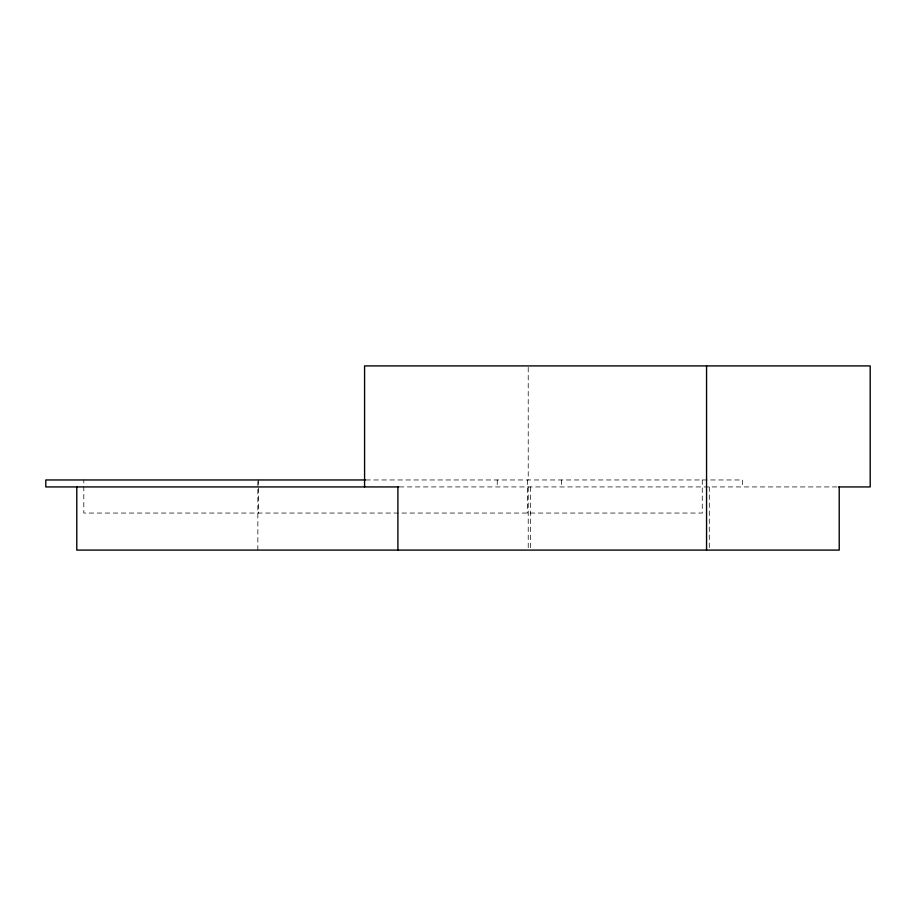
<?xml version="1.0" encoding="UTF-8"?>
<svg xmlns="http://www.w3.org/2000/svg" width="916" height="916" viewBox="0 0 916 916"><rect width="100%" height="100%" fill="white"/><g stroke="black" fill="none" stroke-linecap="round" stroke-linejoin="round"><path stroke-width="0.69" stroke-dasharray="4.58 3.44" d="M365.805 479.961L742.613 479.961L742.613 486.934M399.33 486.934L837.338 486.934M709.293 486.934L709.293 548.684M702.263 479.961L702.263 513.052L83.803 513.052L83.803 479.961M561.542 479.961L561.542 486.934M530.559 486.934L530.559 550.092M528.223 367.339L528.223 479.961M528.223 486.934L528.223 550.092M527.616 479.961L527.616 513.052M497.239 479.961L497.239 486.934M258.449 479.961L258.449 513.052M257.843 481.392L257.843 550.092"/><path stroke-width="1.37" d="M365.484 479.961L45.8 479.961L45.8 486.934L398.666 486.934M838.758 486.934L870.2 486.934L870.2 365.908L364.579 365.908L364.579 486.934M839.216 486.934L839.216 550.092L76.784 550.092L76.784 486.934M706.557 365.908L706.557 550.092M397.899 486.934L397.899 550.092"/></g></svg>
